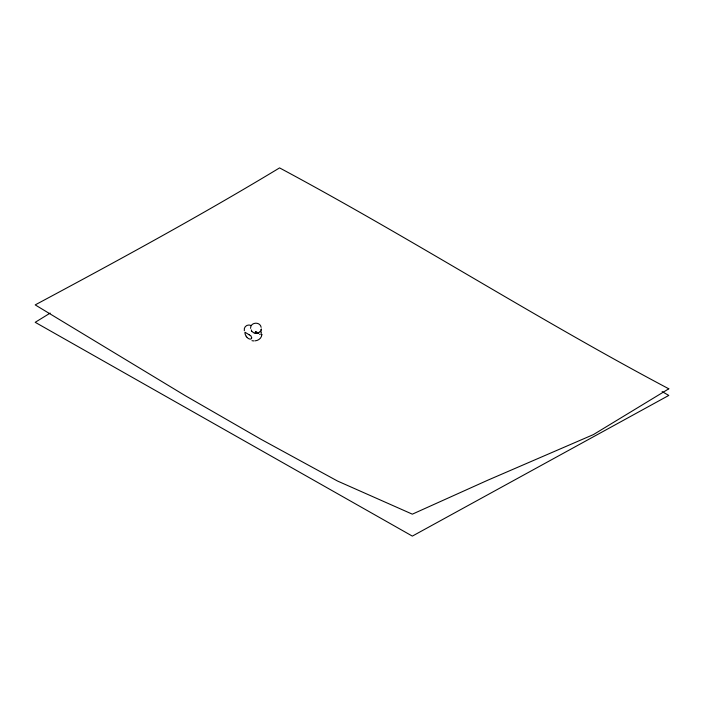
<?xml version="1.0" encoding="UTF-8"?>
<svg xmlns="http://www.w3.org/2000/svg" width="704" height="704" viewBox="0 0 704 704"><rect width="100%" height="100%" fill="white"/><g stroke="black" fill="none" stroke-linecap="round" stroke-linejoin="round"><path stroke-width="1.06" d="M244.323 330.757C243.505 326.55 247.509 323.77 251.266 325.547M250.58 328.363C250.219 322.133 260.137 321.244 261.14 327.342M254.971 340.859C258.359 340.666 261.914 338.052 261.765 334.391M251.698 337.867C251.266 340.314 248.081 338.712 247.095 337.427M261.747 335.086L261.765 334.312M261.14 330.176L261.131 329.402M251.698 337.858L250.932 335.87L249.207 334.787M261.474 333.247L260.788 330.748M251.319 329.894L251.733 331.346M261.325 328.962L261.158 330.07M245.168 332.376L244.992 333.784L246.03 336.046M245.177 332.367L249.19 334.787M260.154 331.822L260.559 331.399L258.13 332.974M255.534 331.681L255.209 332.473M50.178 313.095L35.2 322.309L412.342 536.105L668.8 395.428L662.121 391.6M260.471 334.118L259.565 334.347M257.814 333.353L256.775 333.397L257.382 333.221A6.662 2.49 -10.8 0 0 257.655 333.177L258.113 332.983M258.042 333.423L257.497 333.538M257.831 333.476L254.522 333.318L251.742 331.364M255.675 331.619C257.849 331.302 256.476 333.995 255.218 332.473M253.862 340.93L251.97 340.692M247.025 337.357L246.118 336.195M668.8 388.81L593.393 434.606L487.819 480.19L412.342 514.166L337.48 481.017L261.07 439.331L184.809 395.41L35.2 304.894C117.533 260.823 199.628 216.198 279.576 167.895C411.136 238.33 536.914 318.965 668.8 388.81"/></g></svg>
